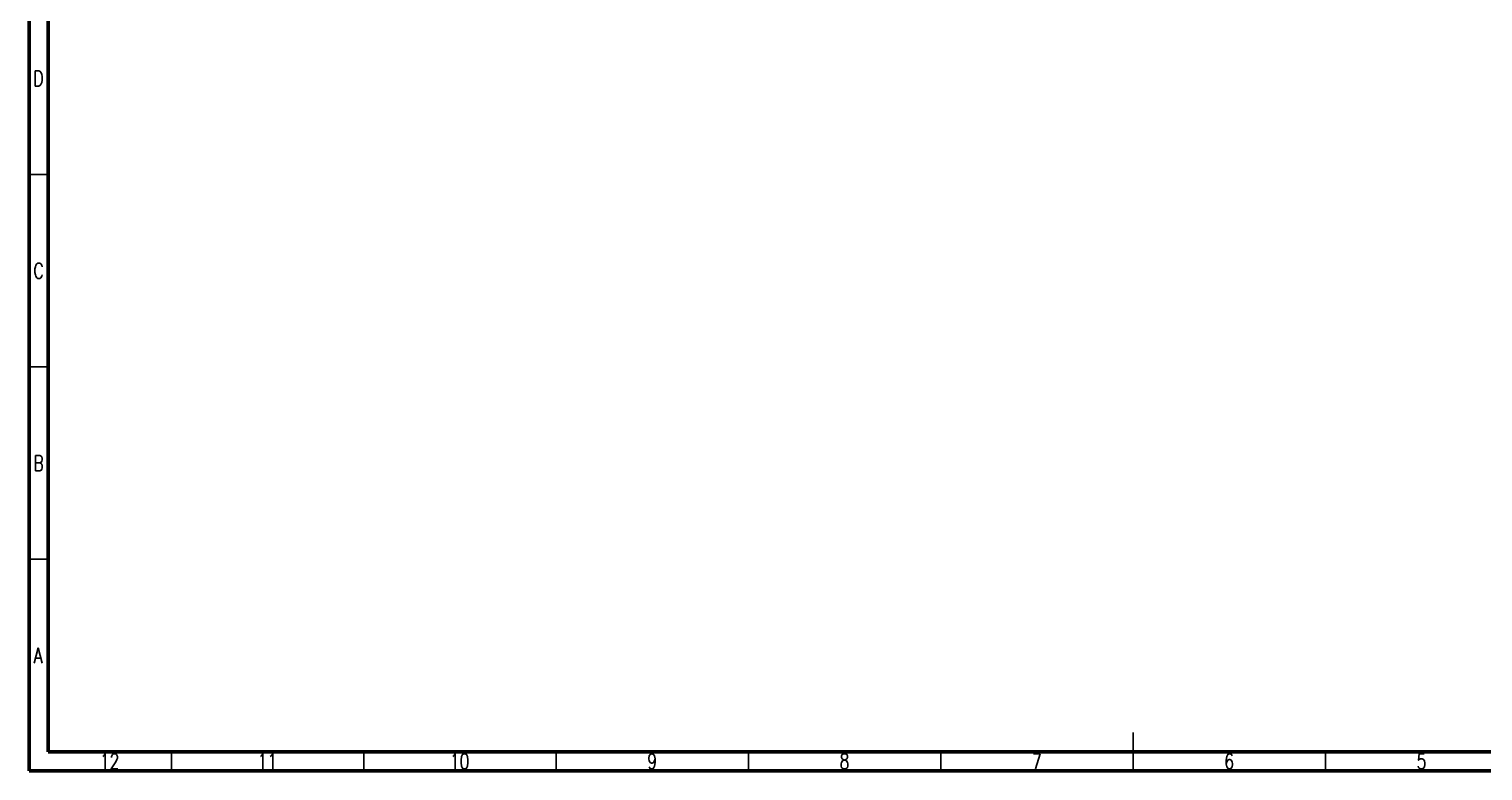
# Model space of a CAD drawing. Header units: millimetres. Extents: x 15 to 589, y 5 to 415.
# Drawn here: x 15 to 392.9, y 5 to 197.8 of the extents above; entities that cross this region are included whole.
import ezdxf

# ---------------------------------------------------------------- set-up
doc = ezdxf.new("R2010")
doc.units = ezdxf.units.MM
doc.layers.get('0').update_dxf_attribs({"lineweight": 18})
doc.styles.add('SLDTEXTSTYLE0', font='txt.shx', dxfattribs={"width": 0.75, "bigfont": 'gbcbig.shx'})

msp = doc.modelspace()

# ---------------------------------------------------------------- linework, layer by layer
at = {"color": 7, "linetype": 'Continuous', "lineweight": 60}
for p, q in [((15, 5), (15, 415)), ((20, 10), (20, 410)), ((584, 10), (20, 10)), ((589, 5), (15, 5))]:
    msp.add_line(p, q, dxfattribs=at)
at = {"color": 7, "linetype": 'Continuous', "lineweight": 30}
for p, q in [((20, 160), (15, 160)), ((20, 110), (15, 110)), ((20, 60), (15, 60)), ((302, 5), (302, 15)), ((52, 10), (52, 5)), ((102, 10), (102, 5)), ((152, 10), (152, 5)), ((202, 10), (202, 5)), ((252, 10), (252, 5)), ((302, 10), (302, 5)), ((352, 10), (352, 5))]:
    msp.add_line(p, q, dxfattribs=at)

# ---------------------------------------------------------------- texts
at = {"color": 7, "linetype": 'Continuous', "lineweight": 0, "attachment_point": 2, "style": 'SLDTEXTSTYLE0'}
for s, insert, char_height, width in [('D', (17.453, 186.974), 3.969, 2.97656), ('C', (17.459, 136.974), 3.969, 2.97656), ('B', (17.471, 86.974), 3.969, 2.97656), ('A', (17.34, 36.974), 3.969, 3.40179), ('12', (35.92, 9.474), 3.9688, 5.95312), ('11', (76.92, 9.474), 3.9688, 4.67746), ('10', (126.92, 9.474), 3.9688, 5.95312), ('9', (176.96, 9.474), 3.969, 2.97656), ('8', (226.96, 9.474), 3.969, 2.97656), ('7', (276.96, 9.474), 3.969, 2.97656), ('6', (326.96, 9.474), 3.969, 2.97656), ('5', (376.96, 9.474), 3.969, 2.55134)]:
    msp.add_mtext(s, dxfattribs=dict(at, insert=insert, char_height=char_height, width=width))

doc.saveas('drawing.dxf')
